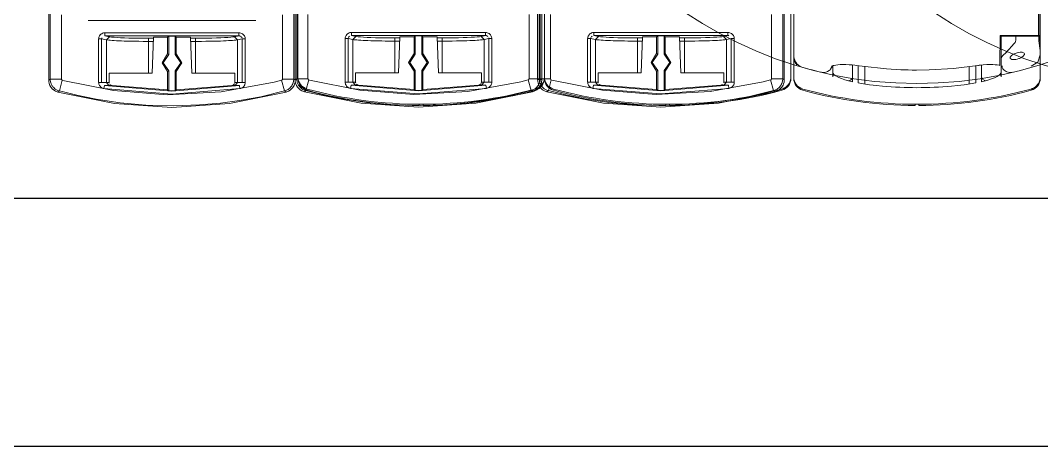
# Model space of a CAD drawing. Header units: millimetres. Extents: x -6000 to 26000, y -6000 to 26000.
# Drawn here: x 90.7 to 113.58, y -2343.54 to -2334 of the extents above; entities that cross this region are included whole.
import ezdxf

# ---------------------------------------------------------------- set-up
doc = ezdxf.new("R2010")
doc.units = ezdxf.units.MM
doc.header["$MEASUREMENT"] = 0
doc.layers.add('Чертеж и Рисунок_Ном._пера__21', color=7, linetype='Continuous', lineweight=30)
doc.layers.add('Чертеж и Рисунок_Ном._пера__7', color=7, linetype='Continuous', lineweight=15)

msp = doc.modelspace()

# ---------------------------------------------------------------- linework, layer by layer
at = {"layer": 'Чертеж и Рисунок_Ном._пера__21', "color": 7, "linetype": 'Continuous', "lineweight": 30}
for p, q in [((83.67, -2337.978), (154.569, -2337.978)), ((154.569, -2343.542), (83.67, -2343.542))]:
    msp.add_line(p, q, dxfattribs=at)
at = {"layer": 'Чертеж и Рисунок_Ном._пера__7', "color": 7, "linetype": 'Continuous', "lineweight": 15}
for p, q in [((102.443, -2318.069), (102.443, -2334.769)), ((107.966, -2318.069), (107.966, -2334.769)), ((113.549, -2318.069), (113.549, -2334.502)), ((113.52, -2318.41), (113.52, -2334.297)), ((96.92, -2322.986), (96.92, -2334.795)), ((102.443, -2322.986), (102.443, -2334.795)), ((113.512, -2334.339), (113.512, -2322.998)), ((91.337, -2335.336), (91.337, -2333.824)), ((91.371, -2335.31), (91.371, -2333.858)), ((91.622, -2335.31), (91.622, -2333.871)), ((96.576, -2335.31), (96.576, -2333.871)), ((96.826, -2335.31), (96.826, -2333.858)), ((96.86, -2335.329), (96.86, -2333.817)), ((96.86, -2333.824), (96.86, -2335.336)), ((96.894, -2335.303), (96.894, -2333.851)), ((97.144, -2335.303), (97.144, -2333.864)), ((102.099, -2335.303), (102.099, -2333.864)), ((102.291, -2335.329), (102.291, -2333.817)), ((102.326, -2335.303), (102.326, -2333.851)), ((102.349, -2335.303), (102.349, -2333.851)), ((102.383, -2333.817), (102.383, -2335.329)), ((102.576, -2335.303), (102.576, -2333.864)), ((107.53, -2335.303), (107.53, -2333.864)), ((107.78, -2335.303), (107.78, -2333.851)), ((107.814, -2333.817), (107.814, -2335.329)), ((108.026, -2333.767), (108.026, -2334.772)), ((95.977, -2333.998), (92.221, -2333.998)), ((92.598, -2334.344), (92.598, -2334.274)), ((95.599, -2334.274), (92.598, -2334.274)), ((95.599, -2334.344), (92.598, -2334.344)), ((92.598, -2334.344), (92.697, -2334.363)), ((93.682, -2334.372), (93.654, -2335.18)), ((94.001, -2334.372), (93.682, -2334.372)), ((94.001, -2334.372), (94.026, -2334.347)), ((94.001, -2334.372), (94.001, -2334.744)), ((94.026, -2334.347), (94.171, -2334.347)), ((94.026, -2334.347), (94.026, -2334.76)), ((94.171, -2334.76), (94.171, -2334.347)), ((94.171, -2334.347), (94.196, -2334.372)), ((94.196, -2334.744), (94.196, -2334.372)), ((94.515, -2334.372), (94.196, -2334.372)), ((94.515, -2334.372), (94.543, -2335.18)), ((95.501, -2334.363), (95.599, -2334.344)), ((95.599, -2334.274), (95.599, -2334.344)), ((98.121, -2334.337), (98.121, -2334.267)), ((101.122, -2334.267), (98.121, -2334.267)), ((101.122, -2334.337), (98.121, -2334.337)), ((98.121, -2334.337), (98.219, -2334.356)), ((99.093, -2334.391), (99.204, -2334.391)), ((99.093, -2334.391), (99.093, -2334.46)), ((99.205, -2334.365), (99.177, -2335.173)), ((99.524, -2334.365), (99.205, -2334.365)), ((99.524, -2334.365), (99.549, -2334.34)), ((99.524, -2334.365), (99.524, -2334.737)), ((99.549, -2334.34), (99.694, -2334.34)), ((99.549, -2334.34), (99.549, -2334.753)), ((99.694, -2334.753), (99.694, -2334.34)), ((99.694, -2334.34), (99.719, -2334.365)), ((99.719, -2334.737), (99.719, -2334.365)), ((100.038, -2334.365), (99.719, -2334.365)), ((100.038, -2334.365), (100.066, -2335.173)), ((100.039, -2334.391), (100.15, -2334.391)), ((100.15, -2334.46), (100.15, -2334.391)), ((101.024, -2334.356), (101.122, -2334.337)), ((101.122, -2334.267), (101.122, -2334.337)), ((103.553, -2334.337), (103.553, -2334.267)), ((106.553, -2334.267), (103.553, -2334.267)), ((106.553, -2334.337), (103.553, -2334.337)), ((103.553, -2334.337), (103.651, -2334.356)), ((104.524, -2334.391), (104.635, -2334.391)), ((104.524, -2334.391), (104.524, -2334.46)), ((104.636, -2334.365), (104.608, -2335.173)), ((104.956, -2334.365), (104.636, -2334.365)), ((104.956, -2334.365), (104.98, -2334.34)), ((104.956, -2334.365), (104.956, -2334.737)), ((104.98, -2334.34), (105.125, -2334.34)), ((104.98, -2334.34), (104.98, -2334.753)), ((105.125, -2334.753), (105.125, -2334.34)), ((105.125, -2334.34), (105.15, -2334.365)), ((105.15, -2334.737), (105.15, -2334.365)), ((105.469, -2334.365), (105.15, -2334.365)), ((105.469, -2334.365), (105.498, -2335.173)), ((105.47, -2334.391), (105.582, -2334.391)), ((105.582, -2334.46), (105.582, -2334.391)), ((106.455, -2334.356), (106.553, -2334.337)), ((106.553, -2334.267), (106.553, -2334.337)), ((112.649, -2334.529), (112.652, -2334.339)), ((112.956, -2334.339), (112.652, -2334.339)), ((112.673, -2334.353), (112.999, -2334.353)), ((112.673, -2334.353), (112.673, -2334.835)), ((112.882, -2334.339), (112.882, -2334.353)), ((113.512, -2334.339), (112.956, -2334.339)), ((112.999, -2334.45), (112.999, -2334.353)), ((113.511, -2334.353), (112.999, -2334.353)), ((113.188, -2334.339), (113.188, -2334.353)), ((113.241, -2334.353), (113.241, -2334.339)), ((113.518, -2334.353), (113.511, -2334.353)), ((113.512, -2334.297), (113.52, -2334.297)), ((113.518, -2334.353), (113.518, -2334.457)), ((113.549, -2334.502), (113.52, -2334.297)), ((92.456, -2334.412), (92.456, -2335.389)), ((92.456, -2334.412), (92.523, -2334.412)), ((92.523, -2334.412), (92.629, -2334.432)), ((92.523, -2334.412), (92.523, -2335.389)), ((92.629, -2334.432), (92.629, -2335.385)), ((93.57, -2334.398), (93.681, -2334.398)), ((93.57, -2334.398), (93.57, -2334.467)), ((93.57, -2335.18), (93.57, -2334.467)), ((93.57, -2334.467), (93.679, -2334.467)), ((94.516, -2334.398), (94.627, -2334.398)), ((94.519, -2334.467), (94.627, -2334.467)), ((94.627, -2334.467), (94.627, -2334.398)), ((94.627, -2335.18), (94.627, -2334.467)), ((95.568, -2334.432), (95.674, -2334.412)), ((95.568, -2334.432), (95.568, -2335.385)), ((95.674, -2334.412), (95.741, -2334.412)), ((95.674, -2335.389), (95.674, -2334.412)), ((95.741, -2335.389), (95.741, -2334.412)), ((97.979, -2334.405), (97.979, -2335.382)), ((97.979, -2334.405), (98.046, -2334.405)), ((98.046, -2334.405), (98.152, -2334.425)), ((98.046, -2334.405), (98.046, -2335.382)), ((98.152, -2334.425), (98.152, -2335.378)), ((99.093, -2335.173), (99.093, -2334.46)), ((99.093, -2334.46), (99.201, -2334.46)), ((100.041, -2334.46), (100.15, -2334.46)), ((100.15, -2335.173), (100.15, -2334.46)), ((101.091, -2334.425), (101.197, -2334.405)), ((101.091, -2334.425), (101.091, -2335.378)), ((101.197, -2334.405), (101.264, -2334.405)), ((101.197, -2335.382), (101.197, -2334.405)), ((101.264, -2335.382), (101.264, -2334.405)), ((103.411, -2334.405), (103.478, -2334.405)), ((103.411, -2334.405), (103.411, -2335.382)), ((103.478, -2334.405), (103.584, -2334.425)), ((103.478, -2334.405), (103.478, -2335.382)), ((103.584, -2334.425), (103.584, -2335.378)), ((104.524, -2335.173), (104.524, -2334.46)), ((104.524, -2334.46), (104.633, -2334.46)), ((105.473, -2334.46), (105.582, -2334.46)), ((105.582, -2335.173), (105.582, -2334.46)), ((106.522, -2334.425), (106.628, -2334.405)), ((106.522, -2334.425), (106.522, -2335.378)), ((106.628, -2334.405), (106.695, -2334.405)), ((106.628, -2335.382), (106.628, -2334.405)), ((106.695, -2335.382), (106.695, -2334.405)), ((112.644, -2334.789), (112.649, -2334.529)), ((113.518, -2334.457), (113.549, -2334.672)), ((113.525, -2334.502), (113.549, -2334.502)), ((113.549, -2334.502), (113.549, -2334.672)), ((96.92, -2335.266), (96.92, -2334.795)), ((102.443, -2334.769), (102.443, -2335.294)), ((102.443, -2335.266), (102.443, -2334.769)), ((102.443, -2335.266), (102.443, -2334.795)), ((107.966, -2334.769), (107.966, -2335.294)), ((107.966, -2335.266), (107.966, -2334.769)), ((108.026, -2334.795), (108.026, -2334.772)), ((108.026, -2335.266), (108.026, -2334.795)), ((112.641, -2334.975), (112.644, -2334.789)), ((112.673, -2334.835), (112.673, -2334.979)), ((113.549, -2334.672), (113.549, -2334.769)), ((113.549, -2334.769), (113.549, -2335.294)), ((113.549, -2335.266), (113.549, -2334.769)), ((108.096, -2334.989), (108.096, -2334.964)), ((108.869, -2335.027), (108.869, -2335.027)), ((108.903, -2335.259), (108.903, -2335.013)), ((109.346, -2334.996), (109.346, -2335.372)), ((109.472, -2335.013), (109.472, -2335.399)), ((109.618, -2335.424), (109.618, -2335.034)), ((111.958, -2335.034), (111.958, -2335.424)), ((112.104, -2335.013), (112.104, -2335.399)), ((112.23, -2334.996), (112.23, -2335.372)), ((112.641, -2334.975), (112.641, -2335.004)), ((112.673, -2335.013), (112.673, -2334.979)), ((112.673, -2335.007), (112.673, -2334.979)), ((112.673, -2335.007), (112.673, -2335.259)), ((92.69, -2335.386), (92.69, -2335.18)), ((92.69, -2335.18), (93.654, -2335.18)), ((94.001, -2335.144), (94.001, -2335.551)), ((94.026, -2335.128), (94.026, -2335.576)), ((94.171, -2335.576), (94.171, -2335.128)), ((94.196, -2335.551), (94.196, -2335.144)), ((94.543, -2335.18), (95.507, -2335.18)), ((95.507, -2335.18), (95.507, -2335.386)), ((96.86, -2335.329), (96.894, -2335.303)), ((96.92, -2335.266), (96.92, -2335.294)), ((98.213, -2335.379), (98.213, -2335.173)), ((98.213, -2335.173), (99.177, -2335.173)), ((99.524, -2335.137), (99.524, -2335.544)), ((99.549, -2335.121), (99.549, -2335.569)), ((99.694, -2335.569), (99.694, -2335.121)), ((99.719, -2335.544), (99.719, -2335.137)), ((100.066, -2335.173), (101.03, -2335.173)), ((101.03, -2335.173), (101.03, -2335.379)), ((102.291, -2335.329), (102.326, -2335.303)), ((102.576, -2335.303), (102.326, -2335.303)), ((102.383, -2335.329), (102.349, -2335.303)), ((102.443, -2335.266), (102.443, -2335.266)), ((102.443, -2335.266), (102.443, -2335.266)), ((102.443, -2335.266), (102.443, -2335.294)), ((103.644, -2335.379), (103.644, -2335.173)), ((103.644, -2335.173), (104.608, -2335.173)), ((104.956, -2335.137), (104.956, -2335.544)), ((104.98, -2335.121), (104.98, -2335.569)), ((105.125, -2335.569), (105.125, -2335.121)), ((105.15, -2335.544), (105.15, -2335.137)), ((105.498, -2335.173), (106.461, -2335.173)), ((106.461, -2335.173), (106.461, -2335.379)), ((107.78, -2335.303), (107.53, -2335.303)), ((107.814, -2335.329), (107.78, -2335.303)), ((107.966, -2335.266), (107.966, -2335.266)), ((107.966, -2335.266), (107.966, -2335.266)), ((108.026, -2335.266), (108.026, -2335.294)), ((108.648, -2335.159), (108.648, -2335.159)), ((113.549, -2335.266), (113.549, -2335.266)), ((113.549, -2335.266), (113.549, -2335.266)), ((91.337, -2335.336), (91.371, -2335.31)), ((92.523, -2335.389), (92.456, -2335.389)), ((92.576, -2335.526), (92.587, -2335.458)), ((95.61, -2335.458), (95.621, -2335.526)), ((95.741, -2335.389), (95.674, -2335.389)), ((96.86, -2335.336), (96.826, -2335.31)), ((98.046, -2335.382), (97.979, -2335.382)), ((98.099, -2335.519), (98.11, -2335.451)), ((101.133, -2335.451), (101.144, -2335.519)), ((101.264, -2335.382), (101.197, -2335.382)), ((103.478, -2335.382), (103.411, -2335.382)), ((103.53, -2335.519), (103.541, -2335.451)), ((106.564, -2335.451), (106.576, -2335.519)), ((106.695, -2335.382), (106.628, -2335.382)), ((91.542, -2335.604), (91.577, -2335.578)), ((94.026, -2335.576), (94.001, -2335.551)), ((94.196, -2335.551), (94.171, -2335.576)), ((96.655, -2335.604), (96.62, -2335.578)), ((97.065, -2335.597), (97.1, -2335.571)), ((99.549, -2335.569), (99.524, -2335.544)), ((99.719, -2335.544), (99.694, -2335.569)), ((102.178, -2335.597), (102.143, -2335.571)), ((102.496, -2335.597), (102.531, -2335.571)), ((104.98, -2335.569), (104.956, -2335.544)), ((105.15, -2335.544), (105.125, -2335.569)), ((107.609, -2335.597), (107.574, -2335.571)), ((99.64, -2335.904), (99.64, -2335.876)), ((99.724, -2335.904), (99.724, -2335.876)), ((105.163, -2335.904), (105.163, -2335.876)), ((105.246, -2335.904), (105.246, -2335.876)), ((110.746, -2335.904), (110.746, -2335.876)), ((110.83, -2335.904), (110.83, -2335.876))]:
    msp.add_line(p, q, dxfattribs=at)
at = {"layer": 'Чертеж и Рисунок_Ном._пера__7', "color": 7, "linetype": 'Continuous', "lineweight": 15, "flags": 128}
for points in [[(92.458, -2334.393), (92.456, -2334.41)], [(92.462, -2334.375), (92.458, -2334.393)], [(92.469, -2334.357), (92.462, -2334.375)], [(92.479, -2334.34), (92.469, -2334.357)], [(92.493, -2334.323), (92.479, -2334.34)], [(92.508, -2334.308), (92.493, -2334.323)], [(92.526, -2334.295), (92.508, -2334.308)], [(92.523, -2334.412), (92.525, -2334.4), (92.529, -2334.39)], [(92.562, -2334.279), (92.544, -2334.286), (92.526, -2334.295)], [(92.581, -2334.275), (92.562, -2334.279)], [(92.598, -2334.274), (92.581, -2334.275)], [(92.629, -2334.432), (92.697, -2334.363)], [(92.868, -2334.38), (92.801, -2334.375), (92.746, -2334.37), (92.706, -2334.364)], [(92.946, -2334.385), (92.868, -2334.38)], [(93.57, -2334.398), (93.455, -2334.397), (93.344, -2334.396), (93.237, -2334.395), (93.132, -2334.392), (93.035, -2334.389), (92.946, -2334.385)], [(95.096, -2334.391), (94.994, -2334.394), (94.886, -2334.396), (94.773, -2334.397)], [(95.501, -2334.363), (95.463, -2334.369), (95.414, -2334.374), (95.352, -2334.379), (95.277, -2334.383), (95.191, -2334.388), (95.096, -2334.391)], [(95.501, -2334.363), (95.568, -2334.432)], [(95.599, -2334.344), (95.611, -2334.345)], [(95.64, -2334.281), (95.621, -2334.276), (95.602, -2334.274)], [(95.611, -2334.345), (95.622, -2334.347)], [(95.632, -2334.351), (95.641, -2334.356), (95.65, -2334.363)], [(95.659, -2334.289), (95.64, -2334.281)], [(95.657, -2334.371), (95.663, -2334.38), (95.668, -2334.389)], [(95.678, -2334.299), (95.659, -2334.289)], [(95.695, -2334.313), (95.678, -2334.299)], [(95.709, -2334.328), (95.695, -2334.313)], [(95.721, -2334.344), (95.709, -2334.328)], [(95.73, -2334.361), (95.721, -2334.344)], [(95.736, -2334.378), (95.73, -2334.361)], [(95.74, -2334.395), (95.736, -2334.378)], [(97.981, -2334.386), (97.979, -2334.403)], [(97.985, -2334.368), (97.981, -2334.386)], [(97.992, -2334.35), (97.985, -2334.368)], [(98.015, -2334.316), (98.002, -2334.333), (97.992, -2334.35)], [(98.048, -2334.289), (98.031, -2334.301), (98.015, -2334.316)], [(98.046, -2334.405), (98.048, -2334.393)], [(98.067, -2334.279), (98.048, -2334.289)], [(98.048, -2334.393), (98.052, -2334.383)], [(98.052, -2334.383), (98.062, -2334.365)], [(98.062, -2334.365), (98.069, -2334.357), (98.078, -2334.35)], [(98.085, -2334.272), (98.067, -2334.279)], [(98.103, -2334.268), (98.085, -2334.272)], [(98.121, -2334.267), (98.103, -2334.268)], [(98.152, -2334.425), (98.219, -2334.356)], [(98.323, -2334.368), (98.269, -2334.363), (98.229, -2334.357)], [(98.39, -2334.373), (98.323, -2334.368)], [(98.469, -2334.378), (98.39, -2334.373)], [(98.867, -2334.389), (98.759, -2334.388), (98.655, -2334.385), (98.557, -2334.382), (98.469, -2334.378)], [(99.093, -2334.391), (98.978, -2334.391), (98.867, -2334.389)], [(100.183, -2334.391), (100.15, -2334.391)], [(100.295, -2334.39), (100.183, -2334.391)], [(100.619, -2334.384), (100.517, -2334.387), (100.408, -2334.389), (100.295, -2334.39)], [(101.024, -2334.356), (100.986, -2334.362), (100.937, -2334.367), (100.875, -2334.372), (100.8, -2334.376), (100.714, -2334.381), (100.619, -2334.384)], [(101.024, -2334.356), (101.091, -2334.425)], [(101.122, -2334.337), (101.134, -2334.338)], [(101.163, -2334.274), (101.143, -2334.269), (101.124, -2334.267)], [(101.134, -2334.338), (101.145, -2334.34)], [(101.155, -2334.344), (101.164, -2334.349), (101.172, -2334.356)], [(101.182, -2334.282), (101.163, -2334.274)], [(101.201, -2334.292), (101.182, -2334.282)], [(101.194, -2334.391), (101.197, -2334.405)], [(101.218, -2334.306), (101.201, -2334.292)], [(101.232, -2334.321), (101.218, -2334.306)], [(101.244, -2334.337), (101.232, -2334.321)], [(101.253, -2334.354), (101.244, -2334.337)], [(101.259, -2334.371), (101.253, -2334.354)], [(101.264, -2334.405), (101.263, -2334.388), (101.259, -2334.371)], [(103.412, -2334.386), (103.411, -2334.403)], [(103.416, -2334.368), (103.412, -2334.386)], [(103.423, -2334.35), (103.416, -2334.368)], [(103.434, -2334.333), (103.423, -2334.35)], [(103.447, -2334.316), (103.434, -2334.333)], [(103.498, -2334.279), (103.48, -2334.289), (103.462, -2334.301), (103.447, -2334.316)], [(103.478, -2334.405), (103.48, -2334.393)], [(103.48, -2334.393), (103.483, -2334.383)], [(103.493, -2334.365), (103.501, -2334.357), (103.509, -2334.35)], [(103.517, -2334.272), (103.498, -2334.279)], [(103.535, -2334.268), (103.517, -2334.272)], [(103.553, -2334.267), (103.535, -2334.268)], [(103.584, -2334.425), (103.651, -2334.356)], [(103.7, -2334.363), (103.66, -2334.357)], [(103.989, -2334.382), (103.9, -2334.378), (103.822, -2334.373), (103.755, -2334.368), (103.7, -2334.363)], [(104.191, -2334.388), (104.086, -2334.385), (103.989, -2334.382)], [(104.524, -2334.391), (104.409, -2334.391), (104.299, -2334.389), (104.191, -2334.388)], [(105.615, -2334.391), (105.582, -2334.391)], [(105.727, -2334.39), (105.615, -2334.391)], [(106.231, -2334.376), (106.145, -2334.381), (106.051, -2334.384), (105.948, -2334.387), (105.84, -2334.389), (105.727, -2334.39)], [(106.306, -2334.372), (106.231, -2334.376)], [(106.418, -2334.362), (106.369, -2334.367), (106.306, -2334.372)], [(106.455, -2334.356), (106.418, -2334.362)], [(106.455, -2334.356), (106.522, -2334.425)], [(106.553, -2334.337), (106.566, -2334.338)], [(106.575, -2334.269), (106.556, -2334.267)], [(106.566, -2334.338), (106.577, -2334.34)], [(106.594, -2334.274), (106.575, -2334.269)], [(106.613, -2334.282), (106.594, -2334.274)], [(106.632, -2334.292), (106.613, -2334.282)], [(106.649, -2334.306), (106.632, -2334.292)], [(106.675, -2334.337), (106.664, -2334.321), (106.649, -2334.306)], [(106.684, -2334.354), (106.675, -2334.337)], [(106.69, -2334.371), (106.684, -2334.354)], [(106.695, -2334.405), (106.694, -2334.388), (106.69, -2334.371)], [(92.715, -2334.443), (92.681, -2334.439), (92.652, -2334.436), (92.629, -2334.432)], [(92.804, -2334.449), (92.757, -2334.446), (92.715, -2334.443)], [(92.856, -2334.452), (92.804, -2334.449)], [(93.028, -2334.459), (92.965, -2334.457), (92.91, -2334.455), (92.856, -2334.452)], [(93.09, -2334.461), (93.028, -2334.459)], [(93.278, -2334.465), (93.212, -2334.464), (93.154, -2334.463), (93.09, -2334.461)], [(93.354, -2334.466), (93.278, -2334.465)], [(93.454, -2334.467), (93.354, -2334.466)], [(93.57, -2334.467), (93.454, -2334.467)], [(94.66, -2334.398), (94.627, -2334.398)], [(95.034, -2334.463), (94.95, -2334.465), (94.856, -2334.466), (94.758, -2334.467), (94.676, -2334.467), (94.627, -2334.467)], [(94.773, -2334.397), (94.66, -2334.398)], [(95.411, -2334.448), (95.367, -2334.451), (95.312, -2334.454), (95.252, -2334.456), (95.185, -2334.459), (95.113, -2334.461), (95.034, -2334.463)], [(95.452, -2334.445), (95.411, -2334.448)], [(95.491, -2334.442), (95.452, -2334.445)], [(95.532, -2334.438), (95.491, -2334.442)], [(95.568, -2334.432), (95.532, -2334.438)], [(95.741, -2334.412), (95.74, -2334.395)], [(98.175, -2334.429), (98.152, -2334.425)], [(98.238, -2334.436), (98.203, -2334.432), (98.175, -2334.429)], [(98.379, -2334.445), (98.327, -2334.442), (98.28, -2334.439), (98.238, -2334.436)], [(98.551, -2334.452), (98.488, -2334.45), (98.433, -2334.448), (98.379, -2334.445)], [(98.613, -2334.454), (98.551, -2334.452)], [(98.877, -2334.459), (98.801, -2334.458), (98.735, -2334.457), (98.676, -2334.456), (98.613, -2334.454)], [(99.093, -2334.46), (98.977, -2334.46), (98.877, -2334.459)], [(100.379, -2334.459), (100.28, -2334.46), (100.199, -2334.46), (100.15, -2334.46)], [(100.556, -2334.456), (100.472, -2334.458), (100.379, -2334.459)], [(100.89, -2334.444), (100.835, -2334.447), (100.774, -2334.449), (100.708, -2334.452), (100.635, -2334.454), (100.556, -2334.456)], [(100.934, -2334.441), (100.89, -2334.444)], [(100.975, -2334.438), (100.934, -2334.441)], [(101.014, -2334.435), (100.975, -2334.438)], [(101.055, -2334.431), (101.014, -2334.435)], [(101.091, -2334.425), (101.055, -2334.431)], [(103.606, -2334.429), (103.584, -2334.425)], [(103.669, -2334.436), (103.635, -2334.432), (103.606, -2334.429)], [(103.711, -2334.439), (103.669, -2334.436)], [(103.759, -2334.442), (103.711, -2334.439)], [(103.92, -2334.45), (103.864, -2334.448), (103.81, -2334.445), (103.759, -2334.442)], [(104.108, -2334.456), (104.044, -2334.454), (103.983, -2334.452), (103.92, -2334.45)], [(104.166, -2334.457), (104.108, -2334.456)], [(104.233, -2334.458), (104.166, -2334.457)], [(104.524, -2334.46), (104.408, -2334.46), (104.309, -2334.459), (104.233, -2334.458)], [(105.63, -2334.46), (105.582, -2334.46)], [(105.988, -2334.456), (105.904, -2334.458), (105.811, -2334.459), (105.712, -2334.46), (105.63, -2334.46)], [(106.067, -2334.454), (105.988, -2334.456)], [(106.321, -2334.444), (106.267, -2334.447), (106.206, -2334.449), (106.139, -2334.452), (106.067, -2334.454)], [(106.365, -2334.441), (106.321, -2334.444)], [(106.406, -2334.438), (106.365, -2334.441)], [(106.486, -2334.431), (106.446, -2334.435), (106.406, -2334.438)], [(106.522, -2334.425), (106.486, -2334.431)], [(112.97, -2334.509), (112.901, -2334.587), (112.858, -2334.635), (112.818, -2334.679), (112.799, -2334.698), (112.763, -2334.735), (112.737, -2334.76), (112.726, -2334.771)], [(112.999, -2334.45), (112.997, -2334.463), (112.994, -2334.472), (112.984, -2334.491), (112.974, -2334.504)], [(94.001, -2334.744), (93.876, -2334.944), (94.001, -2335.144)], [(94.026, -2334.76), (93.901, -2334.944), (94.026, -2335.128)], [(94.001, -2334.744), (94.026, -2334.76)], [(94.171, -2334.76), (94.196, -2334.744)], [(94.171, -2335.128), (94.296, -2334.944), (94.171, -2334.76)], [(94.196, -2335.144), (94.321, -2334.944), (94.196, -2334.744)], [(99.524, -2334.737), (99.399, -2334.937), (99.524, -2335.137)], [(99.549, -2334.753), (99.424, -2334.937), (99.549, -2335.121)], [(99.524, -2334.737), (99.549, -2334.753)], [(99.694, -2334.753), (99.719, -2334.737)], [(99.694, -2335.121), (99.819, -2334.937), (99.694, -2334.753)], [(99.719, -2335.137), (99.844, -2334.937), (99.719, -2334.737)], [(104.956, -2334.737), (104.83, -2334.937), (104.956, -2335.137)], [(104.98, -2334.753), (104.855, -2334.937), (104.98, -2335.121)], [(104.956, -2334.737), (104.98, -2334.753)], [(105.125, -2334.753), (105.15, -2334.737)], [(105.125, -2335.121), (105.251, -2334.937), (105.125, -2334.753)], [(105.15, -2335.137), (105.275, -2334.937), (105.15, -2334.737)], [(108.228, -2335.049), (108.174, -2335.027), (108.133, -2335), (108.098, -2334.967), (108.074, -2334.934), (108.049, -2334.885), (108.038, -2334.853), (108.029, -2334.812), (108.026, -2334.772)], [(108.096, -2334.989), (108.063, -2334.94), (108.048, -2334.909), (108.036, -2334.87), (108.027, -2334.813), (108.026, -2334.795)], [(112.673, -2334.835), (112.688, -2334.811), (112.709, -2334.787), (112.726, -2334.771)], [(112.875, -2334.834), (112.877, -2334.82), (112.887, -2334.804), (112.896, -2334.793), (112.933, -2334.764), (112.965, -2334.746), (113.01, -2334.729), (113.035, -2334.721)], [(113.035, -2334.864), (113.002, -2334.871), (112.977, -2334.874), (112.957, -2334.875), (112.929, -2334.873), (112.916, -2334.871), (112.89, -2334.861), (112.878, -2334.848), (112.875, -2334.834)], [(113.035, -2334.721), (113.071, -2334.714), (113.102, -2334.71), (113.115, -2334.71), (113.143, -2334.712), (113.16, -2334.716), (113.177, -2334.723), (113.186, -2334.73), (113.194, -2334.746)], [(113.195, -2334.751), (113.193, -2334.762), (113.184, -2334.779), (113.172, -2334.794), (113.159, -2334.805), (113.144, -2334.816), (113.116, -2334.833), (113.085, -2334.847), (113.069, -2334.853), (113.035, -2334.864)], [(113.344, -2335.023), (113.495, -2334.933), (113.549, -2334.769)], [(108.651, -2335.16), (108.692, -2335.165), (108.727, -2335.163), (108.744, -2335.16), (108.766, -2335.153), (108.786, -2335.144), (108.822, -2335.121), (108.842, -2335.103), (108.852, -2335.091), (108.876, -2335.055), (108.892, -2335.017)], [(109.428, -2335.007), (109.396, -2335.002), (109.339, -2334.995), (109.268, -2334.989), (109.193, -2334.985), (109.126, -2334.984), (109.066, -2334.986), (109.014, -2334.991), (108.97, -2334.997), (108.934, -2335.004), (108.907, -2335.011), (108.888, -2335.018), (108.876, -2335.023)], [(112.148, -2335.007), (111.606, -2335.073), (111.061, -2335.106), (110.777, -2335.11), (110.763, -2335.11), (110.751, -2335.11), (110.726, -2335.11), (110.68, -2335.11), (110.592, -2335.108), (110.424, -2335.103), (110.106, -2335.084), (109.563, -2335.026), (109.428, -2335.007)], [(112.148, -2335.007), (112.164, -2335.004), (112.18, -2335.002), (112.211, -2334.998), (112.274, -2334.991), (112.352, -2334.986), (112.422, -2334.984), (112.486, -2334.985), (112.541, -2334.989), (112.588, -2334.994), (112.627, -2335.001), (112.641, -2335.004)], [(112.673, -2335.013), (112.684, -2335.017), (112.697, -2335.022), (112.707, -2335.027)], [(112.684, -2335.017), (112.697, -2335.05), (112.715, -2335.079), (112.742, -2335.111), (112.76, -2335.126), (112.786, -2335.142), (112.802, -2335.15), (112.828, -2335.159), (112.862, -2335.165), (112.9, -2335.164), (112.925, -2335.16)], [(94.026, -2335.128), (94.001, -2335.144)], [(94.196, -2335.144), (94.171, -2335.128)], [(97.144, -2335.303), (96.894, -2335.303)], [(96.896, -2335.334), (96.895, -2335.318), (96.894, -2335.303)], [(97.165, -2335.33), (97.155, -2335.325), (97.148, -2335.317), (97.145, -2335.307)], [(99.549, -2335.121), (99.524, -2335.137)], [(99.719, -2335.137), (99.694, -2335.121)], [(102.078, -2335.33), (102.087, -2335.325), (102.095, -2335.317), (102.098, -2335.307)], [(102.349, -2335.303), (102.099, -2335.303)], [(102.238, -2335.534), (102.293, -2335.513), (102.334, -2335.487), (102.359, -2335.466), (102.385, -2335.436), (102.403, -2335.41), (102.42, -2335.377), (102.434, -2335.336), (102.442, -2335.297), (102.443, -2335.266)], [(102.334, -2335.368), (102.33, -2335.351), (102.327, -2335.334), (102.326, -2335.318), (102.326, -2335.303)], [(102.344, -2335.352), (102.349, -2335.303)], [(102.596, -2335.33), (102.587, -2335.325), (102.58, -2335.317), (102.576, -2335.307)], [(104.98, -2335.121), (104.956, -2335.137)], [(105.15, -2335.137), (105.125, -2335.121)], [(107.509, -2335.33), (107.519, -2335.325), (107.526, -2335.317), (107.53, -2335.307)], [(107.761, -2335.534), (107.816, -2335.513), (107.857, -2335.487), (107.882, -2335.466), (107.908, -2335.436), (107.926, -2335.41), (107.943, -2335.377), (107.957, -2335.336), (107.964, -2335.297), (107.966, -2335.266)], [(107.767, -2335.386), (107.776, -2335.352), (107.78, -2335.303)], [(108.903, -2335.16), (108.912, -2335.189), (108.932, -2335.213), (108.972, -2335.242), (109.04, -2335.277), (109.094, -2335.299), (109.169, -2335.325), (109.313, -2335.364), (109.346, -2335.372)], [(112.23, -2335.372), (112.352, -2335.341), (112.459, -2335.308), (112.522, -2335.284), (112.585, -2335.253), (112.628, -2335.226), (112.653, -2335.203), (112.668, -2335.182), (112.673, -2335.16)], [(113.344, -2335.534), (113.399, -2335.513), (113.441, -2335.487), (113.465, -2335.466), (113.491, -2335.436), (113.509, -2335.41), (113.526, -2335.377), (113.54, -2335.336), (113.548, -2335.297), (113.549, -2335.266)], [(91.348, -2335.411), (91.339, -2335.366), (91.337, -2335.336)], [(91.366, -2335.459), (91.348, -2335.411)], [(91.487, -2335.583), (91.446, -2335.556), (91.418, -2335.531), (91.39, -2335.499), (91.366, -2335.459)], [(91.622, -2335.31), (91.371, -2335.31)], [(91.372, -2335.325), (91.371, -2335.31)], [(91.379, -2335.375), (91.376, -2335.358), (91.373, -2335.341), (91.372, -2335.325)], [(91.384, -2335.392), (91.379, -2335.375)], [(91.403, -2335.439), (91.396, -2335.424), (91.39, -2335.409), (91.384, -2335.392)], [(91.411, -2335.452), (91.403, -2335.439)], [(91.42, -2335.466), (91.411, -2335.452)], [(91.432, -2335.483), (91.42, -2335.466)], [(91.467, -2335.519), (91.449, -2335.502), (91.432, -2335.483)], [(91.51, -2335.55), (91.486, -2335.534), (91.467, -2335.519)], [(91.577, -2335.578), (91.642, -2335.336)], [(91.642, -2335.336), (91.633, -2335.332), (91.626, -2335.324), (91.622, -2335.314)], [(91.655, -2335.34), (91.642, -2335.336)], [(96.555, -2335.336), (96.392, -2335.379), (95.203, -2335.597), (93.993, -2335.661), (92.788, -2335.57), (91.655, -2335.34)], [(92.456, -2335.389), (92.457, -2335.406)], [(92.457, -2335.406), (92.461, -2335.423)], [(92.461, -2335.423), (92.467, -2335.44)], [(92.467, -2335.44), (92.476, -2335.458)], [(92.476, -2335.458), (92.488, -2335.474)], [(92.488, -2335.474), (92.502, -2335.489), (92.519, -2335.503)], [(92.519, -2335.503), (92.537, -2335.513)], [(92.523, -2335.389), (92.576, -2335.387), (92.629, -2335.385)], [(92.537, -2335.513), (92.555, -2335.521)], [(92.555, -2335.521), (92.574, -2335.526)], [(92.576, -2335.526), (94.099, -2335.65), (95.621, -2335.526)], [(92.587, -2335.458), (92.686, -2335.454)], [(92.587, -2335.458), (94.099, -2335.58), (95.61, -2335.458)], [(92.686, -2335.454), (92.629, -2335.385)], [(92.69, -2335.386), (92.646, -2335.385), (92.629, -2335.385)], [(92.705, -2335.454), (92.686, -2335.454)], [(92.693, -2335.403), (92.691, -2335.393)], [(92.756, -2335.455), (92.728, -2335.454), (92.705, -2335.454)], [(92.721, -2335.441), (92.708, -2335.43)], [(92.737, -2335.45), (92.721, -2335.441)], [(92.756, -2335.455), (92.737, -2335.45)], [(92.756, -2335.455), (94.001, -2335.551)], [(94.196, -2335.551), (95.441, -2335.455)], [(95.463, -2335.449), (95.441, -2335.455)], [(95.469, -2335.454), (95.441, -2335.455)], [(95.492, -2335.454), (95.469, -2335.454)], [(95.481, -2335.438), (95.471, -2335.445)], [(95.497, -2335.421), (95.49, -2335.429), (95.481, -2335.438)], [(95.511, -2335.454), (95.492, -2335.454)], [(95.507, -2335.386), (95.506, -2335.4)], [(95.568, -2335.385), (95.551, -2335.385), (95.507, -2335.386)], [(95.568, -2335.385), (95.511, -2335.454)], [(95.511, -2335.454), (95.61, -2335.458)], [(95.568, -2335.385), (95.621, -2335.387), (95.674, -2335.389)], [(95.621, -2335.526), (95.639, -2335.522)], [(95.639, -2335.522), (95.657, -2335.515), (95.674, -2335.506), (95.691, -2335.493)], [(95.691, -2335.493), (95.706, -2335.478)], [(95.706, -2335.478), (95.718, -2335.462), (95.728, -2335.444), (95.735, -2335.426)], [(95.735, -2335.426), (95.74, -2335.408)], [(95.74, -2335.408), (95.741, -2335.39)], [(96.555, -2335.336), (96.565, -2335.332), (96.572, -2335.324), (96.575, -2335.314)], [(96.555, -2335.336), (96.62, -2335.578)], [(96.826, -2335.31), (96.576, -2335.31)], [(96.7, -2335.542), (96.719, -2335.529)], [(96.809, -2335.497), (96.778, -2335.533), (96.748, -2335.559), (96.709, -2335.583)], [(96.719, -2335.529), (96.737, -2335.513), (96.754, -2335.496)], [(96.754, -2335.496), (96.768, -2335.479), (96.781, -2335.46)], [(96.781, -2335.46), (96.794, -2335.439)], [(96.794, -2335.439), (96.804, -2335.418), (96.813, -2335.393)], [(96.833, -2335.455), (96.809, -2335.497)], [(96.813, -2335.393), (96.821, -2335.359), (96.826, -2335.31)], [(96.86, -2335.336), (96.856, -2335.386), (96.846, -2335.422), (96.833, -2335.455)], [(96.862, -2335.359), (96.86, -2335.329)], [(96.87, -2335.404), (96.862, -2335.359)], [(96.889, -2335.452), (96.87, -2335.404)], [(96.94, -2335.524), (96.913, -2335.492), (96.889, -2335.452)], [(96.898, -2335.351), (96.896, -2335.334)], [(96.902, -2335.368), (96.898, -2335.351)], [(96.907, -2335.385), (96.902, -2335.368)], [(96.926, -2335.432), (96.919, -2335.417), (96.913, -2335.402), (96.907, -2335.385)], [(96.934, -2335.445), (96.926, -2335.432)], [(96.943, -2335.459), (96.934, -2335.445)], [(97.065, -2335.597), (97.01, -2335.576), (96.969, -2335.549), (96.94, -2335.524)], [(96.955, -2335.476), (96.943, -2335.459)], [(96.971, -2335.495), (96.955, -2335.476)], [(96.99, -2335.512), (96.971, -2335.495)], [(97.009, -2335.527), (96.99, -2335.512)], [(97.063, -2335.558), (97.033, -2335.543), (97.009, -2335.527)], [(97.1, -2335.571), (97.165, -2335.33)], [(97.177, -2335.333), (97.165, -2335.33)], [(102.078, -2335.33), (101.915, -2335.372), (100.726, -2335.59), (99.516, -2335.654), (98.311, -2335.563), (97.177, -2335.333)], [(97.979, -2335.382), (97.98, -2335.399)], [(97.98, -2335.399), (97.984, -2335.416)], [(97.984, -2335.416), (97.99, -2335.433)], [(97.99, -2335.433), (97.999, -2335.451)], [(97.999, -2335.451), (98.011, -2335.467)], [(98.011, -2335.467), (98.025, -2335.482), (98.042, -2335.496)], [(98.042, -2335.496), (98.059, -2335.506)], [(98.046, -2335.382), (98.099, -2335.38), (98.152, -2335.378)], [(98.059, -2335.506), (98.078, -2335.514)], [(98.078, -2335.514), (98.097, -2335.519)], [(98.099, -2335.519), (99.621, -2335.643), (101.144, -2335.519)], [(98.11, -2335.451), (98.209, -2335.447)], [(98.11, -2335.451), (99.621, -2335.573), (101.133, -2335.451)], [(98.213, -2335.379), (98.169, -2335.378), (98.152, -2335.378)], [(98.209, -2335.447), (98.152, -2335.378)], [(98.228, -2335.447), (98.209, -2335.447)], [(98.216, -2335.396), (98.213, -2335.386)], [(98.279, -2335.448), (98.251, -2335.447), (98.228, -2335.447)], [(98.243, -2335.434), (98.231, -2335.423)], [(98.26, -2335.443), (98.243, -2335.434)], [(98.279, -2335.448), (98.26, -2335.443)], [(98.279, -2335.448), (99.524, -2335.544)], [(99.719, -2335.544), (100.964, -2335.448)], [(100.979, -2335.444), (100.964, -2335.448)], [(100.992, -2335.447), (100.964, -2335.448)], [(101.015, -2335.447), (100.992, -2335.447)], [(101.013, -2335.422), (101.004, -2335.431), (100.994, -2335.438)], [(101.034, -2335.447), (101.015, -2335.447)], [(101.026, -2335.4), (101.019, -2335.414)], [(101.03, -2335.379), (101.028, -2335.393)], [(101.091, -2335.378), (101.074, -2335.378), (101.03, -2335.379)], [(101.091, -2335.378), (101.034, -2335.447)], [(101.034, -2335.447), (101.133, -2335.451)], [(101.091, -2335.378), (101.144, -2335.38), (101.197, -2335.382)], [(101.144, -2335.519), (101.162, -2335.515)], [(101.162, -2335.515), (101.179, -2335.508), (101.197, -2335.499)], [(101.197, -2335.499), (101.213, -2335.486)], [(101.213, -2335.486), (101.228, -2335.471), (101.241, -2335.455)], [(101.241, -2335.455), (101.251, -2335.437)], [(101.251, -2335.437), (101.258, -2335.419)], [(101.258, -2335.419), (101.262, -2335.401), (101.264, -2335.383)], [(102.078, -2335.33), (102.143, -2335.571)], [(102.202, -2335.547), (102.223, -2335.535)], [(102.223, -2335.535), (102.241, -2335.522)], [(102.239, -2335.534), (102.25, -2335.531), (102.262, -2335.527), (102.272, -2335.522), (102.283, -2335.518), (102.294, -2335.513)], [(102.241, -2335.522), (102.259, -2335.506)], [(102.259, -2335.506), (102.276, -2335.489), (102.291, -2335.472)], [(102.331, -2335.49), (102.301, -2335.526), (102.271, -2335.552)], [(102.302, -2335.404), (102.293, -2335.359), (102.291, -2335.329)], [(102.291, -2335.472), (102.304, -2335.453), (102.316, -2335.432)], [(102.32, -2335.452), (102.302, -2335.404)], [(102.316, -2335.432), (102.326, -2335.411), (102.336, -2335.386)], [(102.372, -2335.524), (102.344, -2335.492), (102.32, -2335.452)], [(102.378, -2335.379), (102.369, -2335.415), (102.356, -2335.448), (102.331, -2335.49)], [(102.338, -2335.385), (102.334, -2335.368)], [(102.336, -2335.386), (102.344, -2335.352)], [(102.351, -2335.417), (102.344, -2335.402), (102.338, -2335.385)], [(102.358, -2335.432), (102.351, -2335.417)], [(102.365, -2335.445), (102.358, -2335.432)], [(102.387, -2335.476), (102.374, -2335.459), (102.365, -2335.445)], [(102.4, -2335.549), (102.372, -2335.524)], [(102.383, -2335.329), (102.378, -2335.379)], [(102.44, -2335.527), (102.421, -2335.512), (102.403, -2335.495), (102.387, -2335.476)], [(102.464, -2335.543), (102.44, -2335.527)], [(102.531, -2335.571), (102.596, -2335.33)], [(102.609, -2335.333), (102.596, -2335.33)], [(107.509, -2335.33), (107.346, -2335.372), (106.157, -2335.59), (104.948, -2335.654), (103.743, -2335.563), (102.609, -2335.333)], [(103.411, -2335.382), (103.412, -2335.399)], [(103.412, -2335.399), (103.415, -2335.416)], [(103.415, -2335.416), (103.421, -2335.433)], [(103.421, -2335.433), (103.43, -2335.451)], [(103.43, -2335.451), (103.442, -2335.467)], [(103.442, -2335.467), (103.457, -2335.482), (103.473, -2335.496)], [(103.473, -2335.496), (103.491, -2335.506), (103.509, -2335.514), (103.528, -2335.519)], [(103.478, -2335.382), (103.531, -2335.38), (103.584, -2335.378)], [(103.53, -2335.519), (105.053, -2335.643), (106.576, -2335.519)], [(103.541, -2335.451), (103.64, -2335.447)], [(103.541, -2335.451), (105.053, -2335.573), (106.564, -2335.451)], [(103.601, -2335.378), (103.584, -2335.378)], [(103.64, -2335.447), (103.584, -2335.378)], [(103.644, -2335.379), (103.601, -2335.378)], [(103.683, -2335.447), (103.659, -2335.447), (103.64, -2335.447)], [(103.647, -2335.396), (103.645, -2335.386)], [(103.675, -2335.434), (103.662, -2335.423)], [(103.691, -2335.443), (103.675, -2335.434)], [(103.71, -2335.448), (103.683, -2335.447)], [(103.71, -2335.448), (103.691, -2335.443)], [(103.71, -2335.448), (104.956, -2335.544)], [(105.15, -2335.544), (106.396, -2335.448)], [(106.41, -2335.444), (106.396, -2335.448)], [(106.423, -2335.447), (106.396, -2335.448)], [(106.465, -2335.447), (106.446, -2335.447), (106.423, -2335.447)], [(106.435, -2335.431), (106.425, -2335.438)], [(106.461, -2335.379), (106.46, -2335.393)], [(106.505, -2335.378), (106.461, -2335.379)], [(106.522, -2335.378), (106.465, -2335.447)], [(106.465, -2335.447), (106.564, -2335.451)], [(106.522, -2335.378), (106.505, -2335.378)], [(106.522, -2335.378), (106.575, -2335.38), (106.628, -2335.382)], [(106.576, -2335.519), (106.593, -2335.515)], [(106.593, -2335.515), (106.611, -2335.508)], [(106.611, -2335.508), (106.628, -2335.499)], [(106.628, -2335.499), (106.645, -2335.486)], [(106.645, -2335.486), (106.66, -2335.471)], [(106.66, -2335.471), (106.673, -2335.455)], [(106.673, -2335.455), (106.683, -2335.437)], [(106.683, -2335.437), (106.69, -2335.419)], [(106.69, -2335.419), (106.694, -2335.401)], [(106.694, -2335.401), (106.695, -2335.383)], [(107.509, -2335.33), (107.574, -2335.571)], [(107.634, -2335.547), (107.654, -2335.535), (107.673, -2335.522)], [(107.673, -2335.522), (107.691, -2335.506), (107.708, -2335.489), (107.722, -2335.472), (107.735, -2335.453)], [(107.733, -2335.526), (107.703, -2335.552)], [(107.8, -2335.415), (107.788, -2335.448), (107.763, -2335.49), (107.733, -2335.526)], [(107.735, -2335.453), (107.748, -2335.432)], [(107.748, -2335.432), (107.758, -2335.411)], [(107.758, -2335.411), (107.767, -2335.386)], [(107.762, -2335.534), (107.773, -2335.531), (107.784, -2335.527), (107.795, -2335.522), (107.806, -2335.518), (107.817, -2335.513)], [(107.814, -2335.329), (107.81, -2335.379), (107.8, -2335.415)], [(110.016, -2335.471), (109.876, -2335.458), (109.809, -2335.451), (109.727, -2335.44), (109.543, -2335.412), (109.472, -2335.399)], [(112.104, -2335.399), (111.976, -2335.421), (111.842, -2335.441), (111.772, -2335.45), (111.702, -2335.458), (111.56, -2335.471)], [(113.345, -2335.534), (113.357, -2335.531), (113.368, -2335.527), (113.379, -2335.522), (113.389, -2335.518), (113.4, -2335.513)], [(91.542, -2335.604), (91.487, -2335.583)], [(91.577, -2335.578), (91.54, -2335.565), (91.51, -2335.55)], [(91.542, -2335.604), (92.812, -2335.86), (94.099, -2335.946), (95.385, -2335.86), (96.655, -2335.604)], [(96.62, -2335.578), (96.086, -2335.706), (95.611, -2335.793), (95.187, -2335.85), (94.715, -2335.892), (94.134, -2335.911), (93.513, -2335.894), (92.935, -2335.841), (92.402, -2335.762), (91.966, -2335.674), (91.577, -2335.578)], [(94.026, -2335.576), (94.171, -2335.576)], [(96.62, -2335.578), (96.653, -2335.567), (96.679, -2335.554)], [(96.709, -2335.583), (96.655, -2335.604)], [(96.679, -2335.554), (96.7, -2335.542)], [(97.1, -2335.571), (97.063, -2335.558)], [(97.065, -2335.597), (98.335, -2335.853), (99.621, -2335.939), (100.908, -2335.853), (102.178, -2335.597)], [(102.143, -2335.571), (101.608, -2335.699), (101.134, -2335.786), (100.709, -2335.843), (100.238, -2335.885), (99.657, -2335.904), (99.036, -2335.887), (98.458, -2335.834), (97.925, -2335.755), (97.489, -2335.667), (97.1, -2335.571)], [(99.549, -2335.569), (99.694, -2335.569)], [(102.143, -2335.571), (102.176, -2335.56)], [(102.176, -2335.56), (102.202, -2335.547)], [(102.271, -2335.552), (102.231, -2335.576), (102.178, -2335.597)], [(102.496, -2335.597), (102.441, -2335.576), (102.4, -2335.549)], [(102.494, -2335.558), (102.464, -2335.543)], [(102.531, -2335.571), (102.494, -2335.558)], [(102.496, -2335.597), (103.766, -2335.853), (105.053, -2335.939), (106.34, -2335.853), (107.609, -2335.597)], [(107.574, -2335.571), (107.04, -2335.699), (106.566, -2335.786), (106.141, -2335.843), (105.669, -2335.885), (105.089, -2335.904), (104.467, -2335.887), (103.889, -2335.834), (103.356, -2335.755), (102.92, -2335.667), (102.531, -2335.571)], [(104.98, -2335.569), (105.125, -2335.569)], [(107.574, -2335.571), (107.607, -2335.56), (107.634, -2335.547)], [(107.663, -2335.576), (107.609, -2335.597)], [(107.703, -2335.552), (107.663, -2335.576)]]:
    msp.add_lwpolyline(points, dxfattribs=at)
at = {"layer": 'Чертеж и Рисунок_Ном._пера__7', "color": 7, "linetype": 'Continuous', "lineweight": 15}
for centre in [(110.788, -2326.138), (116.371, -2326.138)]:
    msp.add_circle(centre, 9.272, dxfattribs=at)
for centre, radius, start, end in [((110.788, -2326.138), 9.272, 253.9693, 256.6757), ((110.788, -2326.138), 9.272, 253.9963, 256.6584), ((97.199, -2335.266), 0.278, 180, 254.7815), ((97.199, -2335.294), 0.278, 180, 254.7815), ((102.165, -2335.294), 0.278, 285.2185, 0), ((102.721, -2335.266), 0.278, 180, 254.7815), ((102.721, -2335.294), 0.278, 180, 254.7815), ((107.688, -2335.294), 0.278, 285.2185, 0), ((108.305, -2335.266), 0.278, 180, 254.7815), ((108.305, -2335.294), 0.278, 180, 254.7815), ((109.229, -2335.217), 0.139, 283.743, 327.2931), ((112.361, -2335.217), 0.139, 199.7042, 253.3252), ((113.271, -2335.294), 0.278, 285.2185, 0), ((99.682, -2326.138), 9.738, 254.7815, 270), ((99.682, -2326.138), 9.738, 270, 285.2185), ((105.205, -2326.138), 9.738, 254.7815, 270), ((105.205, -2326.138), 9.738, 270, 285.2185), ((110.788, -2326.138), 9.738, 254.7815, 270), ((110.788, -2326.138), 9.366, 265.2712, 270), ((110.788, -2326.138), 9.366, 270, 274.7288), ((110.788, -2326.138), 9.738, 270, 285.2185), ((99.682, -2326.166), 9.738, 254.7815, 269.7544), ((99.682, -2326.166), 9.738, 270.2456, 285.2185), ((105.205, -2326.166), 9.738, 254.7815, 269.7544), ((105.205, -2326.166), 9.738, 270.2456, 285.2185), ((110.788, -2326.166), 9.738, 254.7815, 269.7544), ((110.788, -2326.166), 9.738, 270.2456, 285.2185)]:
    msp.add_arc(centre, radius, start, end, dxfattribs=at)
msp.add_ellipse((113.035, -2334.183), major_axis=(-0.522, 0), ratio=0.36397, start_param=2.037482, end_param=2.180534, dxfattribs=at)

doc.saveas('drawing.dxf')
